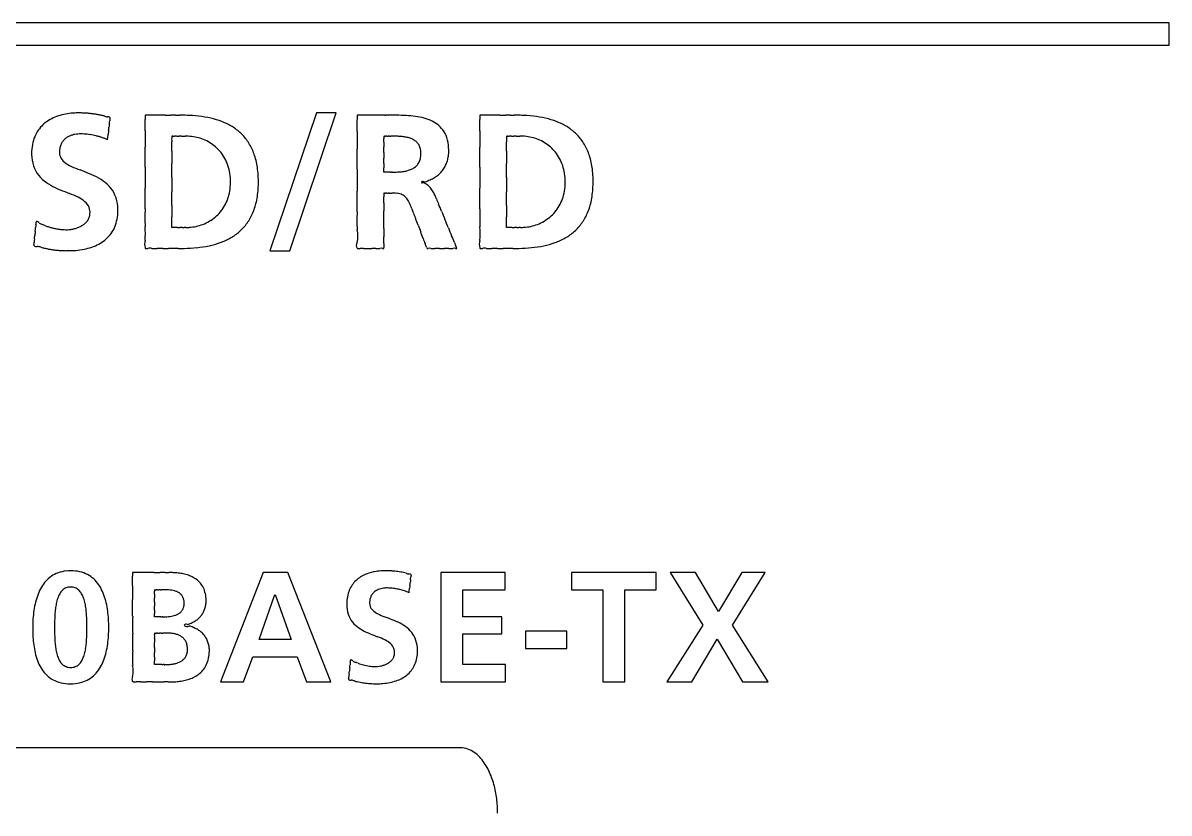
# Model space of a CAD drawing. Header units: millimetres. Extents: x -11 to 5160, y -11 to 2043.
# Drawn here: x 4491.27 to 4499.06, y 1661.94 to 1667.31 of the extents above; entities that cross this region are included whole.
import ezdxf

# ---------------------------------------------------------------- set-up
doc = ezdxf.new("R2010")
doc.units = ezdxf.units.MM

msp = doc.modelspace()

# ---------------------------------------------------------------- linework, layer by layer
at = {"color": 7, "linetype": 'Continuous'}
for p, q in [((4499.0597, 1667.307), (4483.9811, 1667.307)), ((4499.0597, 1667.1562), (4499.0597, 1667.307)), ((4483.9811, 1667.1562), (4499.0597, 1667.1562)), ((4492.1032, 1666.6797), (4492.1032, 1666.6512)), ((4492.2389, 1666.6797), (4492.1032, 1666.6797)), ((4493.267, 1666.6953), (4492.9507, 1665.7595)), ((4493.0856, 1665.7595), (4493.4018, 1666.6953)), ((4493.4018, 1666.6953), (4493.267, 1666.6953)), ((4493.5443, 1666.6797), (4493.5443, 1666.6497)), ((4493.5508, 1666.6797), (4493.5443, 1666.6797)), ((4493.7125, 1666.6797), (4493.5508, 1666.6797)), ((4494.3772, 1666.6797), (4494.3772, 1666.6512)), ((4494.5127, 1666.6797), (4494.3772, 1666.6797)), ((4491.8484, 1666.5138), (4491.8504, 1666.532)), ((4493.7257, 1666.5359), (4493.7264, 1666.5372)), ((4493.7257, 1666.2935), (4493.7257, 1666.3012)), ((4493.7676, 1666.2935), (4493.7257, 1666.2935)), ((4492.2847, 1665.9177), (4492.2847, 1665.9899)), ((4494.5586, 1665.9177), (4494.5586, 1665.9899)), ((4492.3241, 1665.9177), (4492.2847, 1665.9177)), ((4494.5979, 1665.9177), (4494.5586, 1665.9177)), ((4492.9507, 1665.7595), (4493.0856, 1665.7595)), ((4492.0189, 1663.5719), (4492.0189, 1663.5478)), ((4492.0274, 1663.5719), (4492.0189, 1663.5719)), ((4492.1226, 1663.5719), (4492.0274, 1663.5719)), ((4492.9058, 1663.5719), (4492.6165, 1662.8298)), ((4493.0738, 1663.5719), (4492.9058, 1663.5719)), ((4493.365, 1662.8298), (4493.0738, 1663.5719)), ((4494.5505, 1663.5719), (4494.1124, 1663.5719)), ((4494.1124, 1663.5719), (4494.1124, 1662.8298)), ((4494.5505, 1663.4551), (4494.5505, 1663.5719)), ((4495.5749, 1663.5719), (4495.0007, 1663.5719)), ((4495.0007, 1663.5719), (4495.0007, 1663.4551)), ((4495.5749, 1663.4551), (4495.5749, 1663.5719)), ((4495.8433, 1663.5719), (4495.671, 1663.5719)), ((4495.671, 1663.5719), (4495.8923, 1663.2158)), ((4495.9986, 1663.3072), (4495.8433, 1663.5719)), ((4496.157, 1663.5719), (4495.9986, 1663.3072)), ((4496.0931, 1663.2158), (4496.3165, 1663.5719)), ((4496.3165, 1663.5719), (4496.157, 1663.5719)), ((4492.1678, 1663.4541), (4492.1685, 1663.4551)), ((4492.8781, 1663.1169), (4492.9855, 1663.4231)), ((4492.9876, 1663.4231), (4493.095, 1663.1169)), ((4493.8965, 1663.4358), (4493.8982, 1663.4508)), ((4494.2613, 1663.272), (4494.2613, 1663.4551)), ((4494.2613, 1663.4551), (4494.5505, 1663.4551)), ((4495.0007, 1663.4551), (4495.2133, 1663.4551)), ((4495.2133, 1663.4551), (4495.2133, 1662.8298)), ((4495.3622, 1662.8298), (4495.3622, 1663.4551)), ((4495.3622, 1663.4551), (4495.5749, 1663.4551)), ((4492.1678, 1663.272), (4492.1678, 1663.2778)), ((4492.201, 1663.272), (4492.1678, 1663.272)), ((4494.5261, 1663.272), (4494.2613, 1663.272)), ((4494.5261, 1663.1552), (4494.5261, 1663.272)), ((4492.1678, 1663.1604), (4492.1687, 1663.1616)), ((4494.2613, 1662.9467), (4494.2613, 1663.1552)), ((4494.2613, 1663.1552), (4494.5261, 1663.1552)), ((4494.9681, 1663.1744), (4494.6885, 1663.1744)), ((4494.6885, 1663.1744), (4494.6885, 1663.0573)), ((4494.9681, 1663.0573), (4494.9681, 1663.1744)), ((4495.8923, 1663.2158), (4495.6486, 1662.8298)), ((4496.3366, 1662.8298), (4496.0931, 1663.2158)), ((4493.095, 1663.1169), (4492.8781, 1663.1169)), ((4495.8168, 1662.8298), (4495.9901, 1663.119)), ((4495.9901, 1663.119), (4496.1612, 1662.8298)), ((4492.7708, 1662.8298), (4492.8355, 1662.9998)), ((4492.8355, 1662.9998), (4493.1365, 1662.9998)), ((4493.1365, 1662.9998), (4493.2002, 1662.8298)), ((4494.6885, 1663.0573), (4494.9681, 1663.0573)), ((4492.1678, 1662.9467), (4492.1678, 1662.9535)), ((4492.2062, 1662.9467), (4492.1678, 1662.9467)), ((4494.5527, 1662.9467), (4494.2613, 1662.9467)), ((4494.5527, 1662.8298), (4494.5527, 1662.9467)), ((4492.1951, 1662.8298), (4492.2319, 1662.8298)), ((4492.6165, 1662.8298), (4492.7708, 1662.8298)), ((4493.2002, 1662.8298), (4493.365, 1662.8298)), ((4494.1124, 1662.8298), (4494.5527, 1662.8298)), ((4495.2133, 1662.8298), (4495.3622, 1662.8298)), ((4495.6486, 1662.8298), (4495.8168, 1662.8298)), ((4496.1612, 1662.8298), (4496.3366, 1662.8298)), ((4494.2472, 1662.3814), (4486.9089, 1662.3814))]:
    msp.add_line(p, q, dxfattribs=at)
msp.add_lwpolyline([(4494.4985, 1661.9383), (4494.4984, 1661.9506), (4494.4981, 1661.963), (4494.4976, 1661.9753), (4494.4969, 1661.9876), (4494.496, 1662), (4494.495, 1662.0123), (4494.4937, 1662.0241), (4494.4923, 1662.0364), (4494.4906, 1662.0486), (4494.4887, 1662.0608), (4494.4866, 1662.073), (4494.4843, 1662.0851), (4494.4818, 1662.0972), (4494.4791, 1662.1093), (4494.4761, 1662.1213), (4494.4729, 1662.1332), (4494.4695, 1662.1451), (4494.4658, 1662.1568), (4494.4619, 1662.1686), (4494.4577, 1662.1802), (4494.4533, 1662.1917), (4494.4486, 1662.2032), (4494.4437, 1662.2145), (4494.4384, 1662.2257), (4494.4329, 1662.2367), (4494.4271, 1662.2476), (4494.421, 1662.2583), (4494.4145, 1662.2688), (4494.4074, 1662.2796), (4494.4003, 1662.2896), (4494.3928, 1662.2994), (4494.3849, 1662.3089), (4494.3766, 1662.3181), (4494.3679, 1662.3269), (4494.3588, 1662.3352), (4494.3493, 1662.3431), (4494.3393, 1662.3504), (4494.3289, 1662.3571), (4494.3182, 1662.3631), (4494.307, 1662.3684), (4494.2955, 1662.3729), (4494.2837, 1662.3765), (4494.2717, 1662.3792), (4494.2594, 1662.3808), (4494.2472, 1662.3814)], dxfattribs=at)
for centre, radius, start, end in [((4491.6126, 1666.3733), 0.3175, 108.04923, 116.94696), ((4491.6327, 1666.3119), 0.3821, 100.4883, 108.05901), ((4491.6437, 1666.2556), 0.4395, 93.84563, 100.56343), ((4491.6508, 1666.1296), 0.5657, 89.34198, 93.71523), ((4491.6504, 1665.9067), 0.7886, 87.66926, 89.49578), ((4491.6504, 1665.8938), 0.8014, 85.9309, 87.70299), ((4491.6548, 1665.9574), 0.7377, 84.02875, 85.92767), ((4491.655, 1665.9617), 0.7334, 82.12255, 84.0077), ((4491.6741, 1666.0926), 0.6011, 79.94121, 82.21284), ((4491.5673, 1665.5317), 1.172, 78.43822, 79.58959), ((4491.7616, 1666.4548), 0.2288, 73.95829, 79.79466), ((4491.8653, 1666.7784), 0.1113, 248.71631, 260.61633), ((4491.8506, 1666.6484), 0.0206, 44.47302, 99.819), ((4491.8467, 1666.6616), 0.0187, 343.44201, 3.56818), ((4492.258, 2086.9952), 420.3155, 269.997395, 270.002605), ((4492.2939, 1562.8731), 103.8066, 89.990736, 90.009264), ((4492.3233, 1690.1081), 23.4284, 269.96901, 270.03099), ((4492.3428, 1662.504), 4.1757, 89.90714, 90.09286), ((4492.3488, 1665.4161), 1.2636, 87.51757, 89.96568), ((4492.3647, 1665.7843), 0.8951, 82.04308, 87.5158), ((4492.3945, 1665.9917), 0.6855, 75.24818, 82.10943), ((4493.722, 1500.3577), 166.322, 89.996752, 90.003248), ((4493.7356, 1692.4821), 25.8024, 269.9907, 270.0093), ((4493.7596, 1656.8595), 9.8202, 89.79575, 90.11568), ((4493.7897, 1664.84), 1.8397, 87.81237, 89.84784), ((4493.8259, 1665.7718), 0.9072, 83.78813, 87.85001), ((4493.8669, 1666.1419), 0.5348, 77.25691, 83.86535), ((4493.9117, 1666.3373), 0.3343, 67.38599, 77.35847), ((4494.5318, 2086.9034), 420.2237, 269.997396, 270.002604), ((4494.5677, 1562.8957), 103.784, 89.99074, 90.00926), ((4494.5971, 1690.103), 23.4233, 269.96903, 270.03097), ((4494.6165, 1662.5049), 4.1748, 89.90719, 90.09281), ((4494.6225, 1665.416), 1.2637, 87.51765, 89.96565), ((4494.6385, 1665.7839), 0.8954, 82.04442, 87.51582), ((4494.6682, 1665.9913), 0.6859, 75.25203, 82.11075), ((4491.566, 1666.4477), 0.2292, 139.1142, 151.48543), ((4491.5716, 1666.4421), 0.2372, 127.33863, 138.98806), ((4491.5902, 1666.4173), 0.2682, 116.94867, 127.28197), ((4483.2934, 1667.5612), 8.6185, 353.42383, 353.58636), ((4494.075, 1666.3579), 2.23, 173.20353, 173.80666), ((4491.3218, 1666.6933), 0.5435, 352.44231, 354.56788), ((4491.9818, 1666.6356), 0.119, 170.00868, 177.00151), ((2913.7101, 1666.6127), 1578.3932, 359.998604, 0.001396), ((4492.4373, 1666.1535), 0.5182, 66.57417, 75.26888), ((4492.4806, 1666.2535), 0.4092, 55.92633, 66.56614), ((4492.5127, 1666.3019), 0.3511, 43.55819, 55.83223), ((3806.5146, 1666.6093), 687.0296, 359.996637, 0.003363), ((4493.9535, 1666.4373), 0.2259, 53.43165, 67.42197), ((4493.9783, 1666.4723), 0.1831, 36.03075, 53.1344), ((4493.9684, 1666.4674), 0.1939, 18.05971, 35.49296), ((2914.8926, 1666.6127), 1579.4846, 359.998605, 0.001395), ((4494.711, 1666.1531), 0.5186, 66.58172, 75.27277), ((4494.7543, 1666.2533), 0.4094, 55.93804, 66.57385), ((4494.7864, 1666.3018), 0.3513, 43.57284, 55.8442), ((4491.6395, 1666.4245), 0.3066, 164.12141, 175.01539), ((4491.5806, 1666.4403), 0.2456, 151.59898, 163.90272), ((4491.627, 1666.4407), 0.1032, 139.13447, 152.07917), ((4491.6302, 1666.4377), 0.1077, 127.09837, 139.01425), ((4491.639, 1666.4258), 0.1225, 116.69863, 127.03754), ((4491.6495, 1666.405), 0.1457, 108.02895, 116.7113), ((4491.6585, 1666.3774), 0.1747, 100.83214, 108.04346), ((4491.6624, 1666.3592), 0.1933, 94.53566, 100.93969), ((4491.6658, 1666.3044), 0.2482, 89.49966, 94.31158), ((4491.6655, 1666.155), 0.3977, 86.65947, 89.64875), ((4491.6628, 1666.0969), 0.4558, 84.13988, 86.74878), ((4491.663, 1666.1002), 0.4525, 81.48956, 84.11693), ((4491.6611, 1666.0873), 0.4656, 78.94511, 81.49684), ((4491.6599, 1666.0813), 0.4717, 76.42984, 78.94436), ((4491.6587, 1666.0763), 0.4769, 73.95007, 76.4314), ((4491.658, 1666.0739), 0.4793, 71.49041, 73.95074), ((4491.6584, 1666.075), 0.4782, 69.03729, 71.49261), ((4491.6587, 1666.0757), 0.4774, 66.58885, 69.03468), ((4379.445, 1679.3386), 113.1326, 353.500186, 353.510003), ((4523.4989, 1662.9601), 31.8494, 173.48433, 173.52586), ((4949.1313, 1666.5182), 457.0281, 179.992968, 180.007032), ((4492.4111, 1666.517), 0.1275, 172.37076, 187.62924), ((4492.2912, 1666.5334), 0.00649, 144.57226, 175.63452), ((4492.2892, 1666.5294), 0.0085, 67.1117, 112.8883), ((4492.2981, 1666.5802), 0.0433, 262.61597, 277.38403), ((4492.3107, 1666.3502), 0.1872, 87.82516, 92.17484), ((4492.3258, 1667.2861), 0.749, 269.39517, 270.60483), ((4492.3416, 1663.6527), 2.8845, 89.8415, 90.1585), ((4492.3569, 1679.4383), 12.9011, 269.96748, 270.03252), ((4492.3702, 1685.6915), 19.1543, 269.98225, 270.01775), ((4492.3799, 1663.931), 2.6061, 89.91611, 90.08389), ((4492.3838, 1666.0922), 0.445, 88.49777, 90.01033), ((4492.3866, 1666.2379), 0.2992, 79.06248, 88.29302), ((4492.3859, 1666.232), 0.3052, 70.12775, 79.14544), ((4492.3885, 1666.2394), 0.2974, 60.85195, 70.1104), ((4492.5178, 1666.3084), 0.3429, 30.4238, 43.3767), ((4692.0665, 1666.5105), 198.5223, 179.983099, 180.016901), ((4493.7529, 1666.5292), 0.028, 166.24463, 193.75537), ((4493.5711, 1666.5101), 0.1552, 355.39023, 4.60977), ((4493.7284, 1666.5327), 0.00485, 66.34245, 113.65755), ((4493.7336, 1666.5615), 0.0246, 262.33006, 277.66994), ((4493.7411, 1666.4312), 0.1061, 87.73959, 92.26041), ((4493.7499, 1666.9613), 0.4241, 269.37085, 270.62915), ((4493.7593, 1664.9219), 1.6153, 89.83328, 90.16672), ((4493.7683, 1672.5626), 6.0254, 269.95899, 270.04101), ((4493.7761, 1635.0297), 31.5075, 89.99364, 90.00636), ((4493.7818, 1651.7168), 14.8204, 89.99131, 90.00869), ((4493.7843, 1664.7976), 1.7395, 89.77647, 90.00787), ((4493.7891, 1665.7521), 0.785, 87.71771, 89.85096), ((4493.8017, 1666.0619), 0.475, 84.2509, 87.75324), ((4493.8187, 1666.2282), 0.3078, 79.04689, 84.29594), ((4493.8384, 1666.3289), 0.2052, 71.60098, 79.11556), ((4493.8591, 1666.3905), 0.1403, 61.25617, 71.66723), ((4493.8768, 1666.4229), 0.1033, 47.65959, 61.23213), ((4493.8891, 1666.4434), 0.2768, 3.28691, 17.69105), ((4951.7212, 1666.5182), 457.3441, 179.992973, 180.007027), ((4494.6854, 1666.517), 0.1279, 172.39546, 187.60454), ((4494.5651, 1666.5334), 0.00649, 144.58877, 175.67999), ((4494.5631, 1666.5294), 0.00848, 67.11899, 112.88101), ((4494.572, 1666.5801), 0.0433, 262.61846, 277.38154), ((4494.5846, 1666.3504), 0.1869, 87.82589, 92.17411), ((4494.5996, 1667.2851), 0.748, 269.39537, 270.60463), ((4494.6155, 1663.6566), 2.8806, 89.84156, 90.15844), ((4494.6307, 1679.4226), 12.8854, 269.9675, 270.0325), ((4494.644, 1685.6494), 19.1122, 269.98224, 270.01776), ((4494.6537, 1663.9361), 2.6011, 89.91609, 90.08391), ((4494.6576, 1666.0923), 0.4449, 88.49757, 90.01012), ((4494.6603, 1666.2378), 0.2994, 79.06483, 88.29261), ((4494.6596, 1666.2317), 0.3055, 70.13542, 79.14793), ((4494.6622, 1666.2391), 0.2977, 60.86608, 70.11828), ((4494.7917, 1666.3083), 0.343, 30.43828, 43.39151), ((4491.641, 1666.4203), 0.3085, 174.26098, 188.74117), ((4491.6173, 1666.4294), 0.0956, 175.19529, 200.42868), ((4491.6569, 1666.4304), 0.135, 164.88777, 177.00556), ((4491.6373, 1666.4358), 0.1146, 152.3041, 164.94064), ((4363.0676, 1666.3949), 129.0357, 359.970163, 0.029837), ((4495.4445, 1666.3947), 3.16, 179.23864, 180.76136), ((4491.572, 1666.4684), 0.7134, 357.45351, 2.54649), ((4492.3917, 1666.2451), 0.2909, 51.33617, 60.8526), ((4492.3949, 1666.2493), 0.2855, 41.49744, 51.3202), ((4492.3948, 1666.2493), 0.2856, 31.40953, 41.47), ((4492.4786, 1666.2866), 0.3878, 17.86519, 30.25439), ((4437.6651, 1666.3822), 55.8792, 359.92852, 0.07148), ((4494.4121, 1666.4811), 0.6865, 178.62111, 181.37889), ((4490.9464, 1666.4458), 2.7794, 359.61225, 0.38775), ((4504.3901, 1666.4076), 10.6644, 179.89611, 180.10389), ((4493.8859, 1666.4336), 0.0893, 31.64703, 47.39322), ((4493.8797, 1666.4304), 0.0963, 15.52244, 31.27239), ((4493.8446, 1666.4214), 0.1325, 1.99551, 15.23415), ((4493.8225, 1666.4185), 0.1547, 350.32259, 2.77333), ((4493.8838, 1666.4377), 0.2825, 354.58411, 4.38557), ((4365.2523, 1666.3949), 129.1249, 359.970183, 0.029817), ((4497.7287, 1666.3947), 3.1703, 179.24112, 180.75888), ((4493.8436, 1666.4684), 0.7158, 357.4618, 2.5382), ((4494.6654, 1666.2448), 0.2912, 51.35617, 60.86694), ((4494.6687, 1666.2491), 0.2857, 41.52113, 51.34039), ((4494.6686, 1666.2492), 0.2857, 31.43343, 41.49382), ((4494.7526, 1666.2866), 0.3877, 17.87591, 30.26875), ((4491.5599, 1666.4076), 0.2264, 188.68388, 208.56531), ((4491.6144, 1666.4353), 0.0951, 204.38466, 232.39057), ((4491.6903, 1666.5312), 0.2173, 231.9609, 246.31316), ((4479.4902, 1666.3049), 12.7946, 359.78591, 0.21409), ((4492.3866, 1666.2446), 0.295, 21.24483, 31.36836), ((4492.3662, 1666.2369), 0.3169, 11.24411, 21.20676), ((4492.3674, 1666.2518), 0.5043, 7.0165, 17.75871), ((4454.4895, 1666.3702), 39.2363, 359.97356, 0.02644), ((4632.6957, 1666.337), 138.97, 179.99377, 180.00623), ((4493.8786, 1666.4044), 0.0966, 320.31952, 335.80863), ((4493.8605, 1666.4117), 0.1161, 336.16092, 350.4795), ((4493.9616, 1666.4284), 0.2038, 327.40325, 336.48998), ((4493.9559, 1666.4308), 0.21, 336.52418, 345.46067), ((4493.9461, 1666.4333), 0.2201, 345.45771, 354.18052), ((4481.7223, 1666.3049), 12.8364, 359.78661, 0.21339), ((4494.6606, 1666.2445), 0.295, 21.26479, 31.39225), ((4494.6403, 1666.2369), 0.3167, 11.2564, 21.22658), ((4494.6415, 1666.2518), 0.5041, 7.02136, 17.76914), ((4491.5516, 1666.4073), 0.219, 209.53361, 228.00731), ((4491.9806, 1667.1603), 0.9102, 245.48409, 249.46851), ((4490.8502, 1664.1531), 2.3025, 67.65595, 69.37081), ((4491.5084, 1665.754), 0.5715, 60.57802, 67.67048), ((4527.1749, 1666.2559), 35.0718, 179.88275, 180.11725), ((4492.3238, 1666.2289), 0.36, 1.75046, 11.179), ((4492.1908, 1666.2287), 0.6824, 357.99774, 7.12896), ((4508.6613, 1666.2387), 15.1172, 179.72029, 180.27971), ((4013.7788, 1666.3115), 479.9469, 359.998763, 0.001237), ((4493.7716, 1737.9354), 71.642, 269.996771, 270.003229), ((4493.7787, 1650.1244), 16.1691, 89.9892, 90.0108), ((4493.7834, 1669.1753), 2.8819, 269.96763, 270.03237), ((4493.7851, 1667.1311), 0.8376, 269.99135, 271.19216), ((4493.7919, 1666.8229), 0.5293, 271.15014, 274.28841), ((4493.8048, 1666.6549), 0.3609, 274.24336, 278.80096), ((4493.8222, 1666.5437), 0.2483, 278.75049, 285.17763), ((4493.8421, 1666.4713), 0.1732, 285.11458, 293.93932), ((4493.8615, 1666.4276), 0.1254, 293.91043, 305.59685), ((4493.8757, 1666.4075), 0.1008, 305.71609, 320.01686), ((4493.9839, 1666.3982), 0.166, 298.34747, 309.82611), ((4493.9556, 1666.4366), 0.2137, 309.04955, 317.76934), ((4493.9682, 1666.424), 0.1959, 318.01374, 327.44367), ((4529.4731, 1666.2559), 35.096, 179.88283, 180.11717), ((4494.5981, 1666.2289), 0.3597, 1.75268, 11.19104), ((4494.4651, 1666.2287), 0.682, 357.99644, 7.13371), ((4491.6127, 1666.4772), 0.3118, 228.2639, 241.10122), ((4491.7563, 1666.7346), 0.6065, 240.97252, 247.64118), ((4491.6377, 1665.982), 0.3094, 47.66724, 60.69206), ((4491.6951, 1666.0465), 0.2231, 29.04479, 47.40128), ((4541.3779, 1666.2079), 49.0932, 179.94264, 180.05736), ((4492.3106, 1666.2271), 0.3732, 352.59325, 1.96317), ((4492.2536, 1666.2209), 0.6194, 348.98756, 358.51687), ((4493.9902, 1666.2155), 0.014, 61.26527, 138.17118), ((4493.9833, 1666.2257), 0.00491, 224.16177, 301.60365), ((4493.988, 1666.1997), 0.0219, 54.53994, 95.57938), ((4493.9992, 1666.2853), 0.0576, 267.69648, 304.15764), ((4493.8062, 1665.8043), 0.4567, 62.91241, 64.79635), ((4493.9761, 1666.1457), 0.0755, 48.30256, 59.75468), ((4493.9403, 1666.1024), 0.1316, 42.53131, 49.19571), ((4493.3374, 1667.775), 1.6868, 294.29821, 295.46561), ((4493.9281, 1666.0919), 0.1478, 36.27415, 42.30789), ((4543.8122, 1666.2079), 49.2536, 179.94282, 180.05718), ((4494.585, 1666.2271), 0.3728, 352.58499, 1.96528), ((4494.5278, 1666.2209), 0.619, 348.9805, 358.51571), ((4492.8858, 1669.4786), 3.574, 247.62878, 248.73558), ((4491.3193, 1665.4491), 0.7493, 63.97392, 68.85069), ((4491.5599, 1665.9351), 0.2071, 49.38991, 64.79144), ((4491.6839, 1666.0446), 0.2338, 8.56287, 28.1135), ((4482.9631, 1666.1144), 9.1404, 359.5624, 0.4376), ((4311.6612, 1666.1128), 180.6235, 359.985403, 0.014597), ((4492.3806, 1666.213), 0.3017, 332.6924, 342.79223), ((4492.3514, 1666.2217), 0.3322, 342.84916, 352.61306), ((4489.6349, 1666.0941), 3.91, 358.9624, 1.0376), ((4494.488, 1666.1367), 0.7623, 179.13888, 180.86112), ((4493.73, 1666.1487), 0.00432, 149.06766, 187.27066), ((4489.5404, 1666.1047), 4.1854, 359.71777, 0.28223), ((4493.7282, 1666.146), 0.00531, 69.06206, 110.93794), ((4493.7334, 1666.1786), 0.0278, 263.22718, 276.77282), ((4493.7409, 1666.0302), 0.1208, 88.0029, 91.9971), ((4493.7498, 1666.6344), 0.4835, 269.44519, 270.55481), ((4493.7592, 1664.2928), 1.8582, 89.8551, 90.1449), ((4493.7681, 1674.3858), 8.2348, 269.97035, 270.02965), ((4493.7757, 1678.6899), 12.539, 269.98461, 270.01539), ((4493.7811, 1664.539), 1.6119, 89.92816, 90.07184), ((4493.7831, 1665.7771), 0.3738, 88.44169, 89.99339), ((4493.7879, 1665.9381), 0.2128, 82.62174, 88.54017), ((4493.7976, 1666.0116), 0.1387, 74.81869, 82.70214), ((4493.8082, 1666.0509), 0.0979, 64.8248, 74.76977), ((4493.8147, 1666.0654), 0.0821, 53.58226, 64.6557), ((4493.8129, 1666.0635), 0.0846, 42.69235, 53.35597), ((4493.7963, 1666.0485), 0.107, 33.6823, 42.56794), ((4493.8878, 1666.062), 0.198, 31.82046, 36.36461), ((4493.8442, 1666.0349), 0.2493, 28.23571, 31.82989), ((4493.7689, 1665.9945), 0.3347, 25.60988, 28.22988), ((4493.7823, 1666), 0.3203, 23.60621, 25.76607), ((4493.4892, 1665.8775), 0.6379, 21.51033, 23.1418), ((4485.2306, 1666.1144), 9.1468, 359.5627, 0.4373), ((4313.3452, 1666.1128), 181.2134, 359.98545, 0.01455), ((4494.6546, 1666.213), 0.3016, 332.66964, 342.77495), ((4494.6255, 1666.2217), 0.3319, 342.83208, 352.60459), ((4491.6252, 1666.0121), 0.1061, 22.5323, 49.12503), ((4491.6337, 1666.0192), 0.0956, 354.49152, 20.52234), ((4491.61, 1666.0326), 0.3087, 354.25859, 8.73647), ((4494.3602, 1665.9832), 2.2578, 178.44383, 181.55617), ((5132.0303, 1666.0283), 639.7456, 179.99656, 180.00344), ((4492.3929, 1666.2068), 0.2879, 322.53925, 332.65302), ((4492.4244, 1666.1882), 0.4455, 337.36974, 348.91309), ((4513.0985, 1666.0572), 19.3727, 179.92063, 180.07937), ((4493.752, 1666.0191), 0.1602, 27.16278, 33.66683), ((4493.6621, 1665.9724), 0.2615, 22.79702, 27.25481), ((4493.3653, 1665.8481), 0.5833, 20.99758, 22.76146), ((4489.3195, 1664.2797), 4.9224, 20.99902, 21.16641), ((4524.3373, 1677.7559), 32.599, 201.05615, 201.10929), ((4497.6695, 1667.5637), 3.8697, 202.04338, 202.60876), ((4479.8046, 1660.1785), 15.4616, 22.22931, 22.42283), ((4496.6357, 1665.9832), 2.2594, 178.44491, 181.55509), ((5136.3937, 1666.0283), 641.8351, 179.996571, 180.003429), ((4494.6668, 1666.207), 0.288, 322.51492, 332.63019), ((4494.6985, 1666.1883), 0.4453, 337.35739, 348.90579), ((4491.3842, 1665.953), 0.0211, 166.7326, 181.52047), ((4491.3646, 1665.9341), 0.0238, 33.58526, 92.12473), ((4491.6251, 1666.0249), 0.1064, 313.4245, 325.91394), ((4491.6355, 1666.0176), 0.0937, 326.02901, 340.29658), ((4491.6326, 1666.0181), 0.0966, 340.62996, 355.21342), ((4491.6257, 1666.0276), 0.2926, 343.66985, 354.90951), ((4492.3897, 1666.2132), 0.2947, 293.55014, 302.90419), ((4492.3932, 1666.2077), 0.2883, 302.90904, 312.54984), ((4492.3957, 1666.2049), 0.2845, 312.57041, 322.50527), ((4492.5006, 1666.1572), 0.3632, 324.51107, 337.25776), ((4494.4948, 1665.9625), 0.9525, 176.34418, 183.65582), ((4106.0592, 1666.0003), 387.6665, 359.995549, 0.004451), ((4467.3962, 1665.9397), 26.3295, 359.93373, 0.06627), ((4998.4015, 1860.4794), 540.6587, 201.080527, 201.084908), ((4464.0724, 1654.4364), 32.0203, 21.04002, 21.12541), ((4515.7617, 1674.8839), 23.3864, 202.25223, 202.39991), ((4485.8519, 1662.5347), 8.9726, 22.127, 22.52513), ((4494.6634, 1666.2135), 0.295, 293.53972, 302.88755), ((4494.6669, 1666.208), 0.2885, 302.8922, 312.52802), ((4494.6694, 1666.2051), 0.2847, 312.54842, 322.48101), ((4494.7745, 1666.1573), 0.3632, 324.49608, 337.24516), ((4496.8695, 1665.3112), 5.5431, 173.98831, 174.26476), ((4488.5282, 1666.1954), 2.8449, 353.87224, 354.38083), ((4492.0922, 1665.8522), 0.7355, 173.30064, 174.95242), ((4491.2063, 1665.9613), 0.1571, 351.4633, 356.78977), ((4491.4245, 1666.007), 0.0719, 236.13962, 254.84537), ((4491.1317, 1665.2205), 0.7676, 67.3451, 69.09448), ((4491.5429, 1666.2292), 0.3217, 248.9665, 253.14619), ((4491.5993, 1666.4012), 0.5027, 252.68388, 255.35781), ((4491.5746, 1666.3106), 0.4088, 255.48835, 258.77344), ((4491.5733, 1666.3025), 0.4006, 258.7289, 262.07605), ((4491.571, 1666.2873), 0.3853, 262.11158, 265.58675), ((4491.5677, 1666.2377), 0.3356, 265.4878, 269.47435), ((4491.5671, 1666.1469), 0.2448, 269.41356, 274.82423), ((4491.5682, 1666.1245), 0.2223, 275.04508, 281.2552), ((4491.5683, 1666.1261), 0.2239, 281.13267, 287.43993), ((4491.5768, 1666.0996), 0.1961, 287.40859, 294.61292), ((4491.5908, 1666.0695), 0.1629, 294.55511, 303.08611), ((4491.6084, 1666.0426), 0.1307, 303.0453, 313.41617), ((4491.6913, 1666.0071), 0.2237, 317.87573, 330.60047), ((4491.6804, 1666.0126), 0.2359, 330.73663, 343.44084), ((4491.5948, 1665.8756), 0.5105, 354.79826, 5.20174), ((4492.3321, 2034.4357), 368.518, 269.998753, 270.001247), ((4492.3479, 1569.8754), 96.0423, 89.995344, 90.004656), ((4492.3626, 1689.6376), 23.7199, 269.98344, 270.01656), ((4492.3746, 1660.5643), 5.3534, 89.94462, 90.05538), ((4492.3825, 1666.8719), 0.9542, 269.83404, 270.16596), ((4492.3845, 1666.2518), 0.3341, 270.13063, 275.19272), ((4492.3867, 1666.2189), 0.3011, 275.34857, 284.50463), ((4492.3866, 1666.2205), 0.3027, 284.4492, 293.53747), ((4492.5021, 1666.1665), 0.3683, 299.63452, 311.33439), ((4492.5201, 1666.1447), 0.3401, 311.48538, 324.31666), ((4493.3401, 1665.8582), 0.2088, 347.94854, 12.05146), ((4499.8345, 1665.8814), 6.1088, 179.73876, 180.26124), ((4501.5627, 1668.8377), 8.1409, 200.90901, 201.25642), ((4492.0496, 1665.119), 2.0733, 20.44347, 21.72197), ((4496.3615, 1666.7854), 2.3642, 201.61797, 203.03417), ((4493.8684, 1665.8756), 0.5109, 354.80185, 5.19815), ((4494.6059, 2034.2906), 368.3729, 269.998754, 270.001246), ((4494.6217, 1569.9132), 96.0045, 89.99535, 90.00465), ((4494.6363, 1689.6282), 23.7105, 269.98346, 270.01654), ((4494.6484, 1660.5664), 5.3513, 89.94469, 90.05531), ((4494.6563, 1666.8715), 0.9538, 269.83426, 270.16574), ((4494.6583, 1666.2519), 0.3341, 270.13067, 275.19248), ((4494.6604, 1666.2191), 0.3013, 275.34828, 284.50033), ((4494.6603, 1666.2208), 0.303, 284.44478, 293.52727), ((4494.7759, 1666.1668), 0.3686, 299.62421, 311.32064), ((4494.7939, 1666.1449), 0.3402, 311.47138, 324.30166), ((4491.3692, 1665.7961), 0.0223, 164.92714, 183.32593), ((4491.2071, 1665.8243), 0.1424, 350.92978, 357.32328), ((4491.9947, 1665.7623), 0.6478, 173.15114, 175.10193), ((4488.8479, 1666.1101), 2.5182, 353.83439, 354.41868), ((4491.6571, 1666.0507), 0.2792, 295.51727, 305.84089), ((4491.681, 1666.0172), 0.238, 305.8962, 317.73746), ((4492.1924, 1665.8046), 0.0925, 164.49547, 195.50453), ((4492.4197, 1666.3575), 0.577, 281.78635, 289.72728), ((4492.4638, 1666.2348), 0.4466, 289.71398, 299.57812), ((4493.5717, 1665.7952), 0.0336, 144.74641, 215.25359), ((4494.0061, 1665.7951), 0.2807, 177.17565, 182.82435), ((4492.305, 1665.8312), 1.4209, 359.10027, 0.89973), ((4494.4613, 1666.0034), 0.4956, 198.86075, 203.30468), ((4493.9145, 1665.7581), 0.104, 13.93835, 28.22708), ((4493.6719, 1665.623), 0.5661, 19.8688, 24.78334), ((4494.3185, 1665.8446), 0.1179, 194.36416, 210.28798), ((4494.4663, 1665.8046), 0.0925, 164.50607, 195.49393), ((4494.6934, 1666.3579), 0.5774, 281.78366, 289.72132), ((4494.7375, 1666.2351), 0.4469, 289.70792, 299.56804), ((4491.3641, 1665.8134), 0.0254, 227.36681, 283.97993), ((4491.3582, 1665.685), 0.1045, 68.87592, 83.40535), ((4491.4767, 1666.0716), 0.3002, 254.38925, 259.06853), ((4492.0046, 1668.4503), 2.7366, 257.66019, 258.14894), ((4491.5601, 1666.3511), 0.591, 258.52815, 260.75296), ((4491.5628, 1666.3636), 0.6037, 260.68626, 262.90081), ((4491.5609, 1666.3522), 0.5921, 262.95121, 265.32391), ((4491.5689, 1666.4534), 0.6936, 265.34165, 267.53193), ((4491.5758, 1666.6081), 0.8486, 267.52286, 269.50274), ((4491.5769, 1666.4669), 0.7073, 269.30837, 273.3552), ((4491.5866, 1666.2879), 0.5281, 273.44503, 279.66178), ((4491.6029, 1666.1953), 0.4341, 279.59554, 286.83486), ((4491.6288, 1666.1098), 0.3447, 286.81701, 295.52122), ((4492.1161, 1665.7844), 0.0136, 199.43251, 223.07603), ((4492.1142, 1665.7937), 0.0203, 246.52033, 293.47967), ((4492.136, 1665.6732), 0.1028, 82.37708, 97.62292), ((4492.167, 1666.2184), 0.4436, 267.75313, 272.24687), ((4492.2037, 1664.0011), 1.7742, 89.37476, 90.62524), ((4492.2426, 1672.5556), 6.7805, 269.83489, 270.16511), ((4492.2801, 1639.1008), 26.6743, 89.96149, 90.03851), ((4492.3126, 1087.3127), 578.4624, 89.998561, 90.001439), ((4492.3364, 1681.9056), 16.1305, 269.96681, 270.03319), ((4492.3467, 1667.63), 1.8549, 269.97249, 270.67477), ((4492.3568, 1666.7702), 0.995, 270.67377, 275.66651), ((4492.3801, 1666.5457), 0.7694, 275.5919, 281.81), ((4493.5501, 1665.7966), 0.0216, 254.258, 266.0411), ((4493.556, 1665.8939), 0.119, 266.43358, 273.56642), ((4493.5747, 1665.1928), 0.5824, 88.89046, 91.10954), ((4493.5997, 1668.5912), 2.8162, 269.72057, 270.27943), ((4493.6282, 1675.534), 9.7589, 269.91327, 270.08672), ((4493.6574, 1664.4717), 1.3035, 89.36749, 90.63251), ((4493.6844, 1666.0853), 0.3105, 267.67634, 272.32366), ((4493.7063, 1665.7065), 0.0693, 82.23241, 97.76759), ((4493.7204, 1665.7861), 0.0119, 246.70059, 293.29941), ((4493.7156, 1665.7792), 0.0104, 337.15126, 11.63299), ((4494.0282, 1665.7835), 0.0127, 181.51873, 221.17452), ((4494.0224, 1665.7876), 0.013, 252.81417, 287.18583), ((4494.0357, 1665.6872), 0.0884, 83.90517, 96.09483), ((4494.0584, 1666.1827), 0.4078, 268.12535, 271.87465), ((4494.0874, 1664.1809), 1.5943, 89.43528, 90.56472), ((4494.1197, 1669.2767), 3.5016, 269.72993, 270.27007), ((4494.1519, 1663.9838), 1.7913, 89.49739, 90.50261), ((4494.1809, 1666.2404), 0.4655, 268.35779, 271.64221), ((4494.2037, 1665.6749), 0.1007, 84.64943, 95.35057), ((4494.2169, 1665.789), 0.0144, 254.52722, 285.47278), ((4494.207, 1665.7754), 0.0138, 358.90383, 45.33268), ((4494.39, 1665.7844), 0.0136, 199.41107, 223.0624), ((4494.3881, 1665.7937), 0.0203, 246.51868, 293.48132), ((4494.4098, 1665.6733), 0.1027, 82.37661, 97.62339), ((4494.4409, 1666.2181), 0.4433, 267.75299, 272.24701), ((4494.4776, 1664.0024), 1.7728, 89.37472, 90.62528), ((4494.5165, 1672.5505), 6.7754, 269.83488, 270.16512), ((4494.5539, 1639.1201), 26.655, 89.96149, 90.03851), ((4494.5863, 1089.2441), 576.531, 89.998557, 90.001443), ((4494.6102, 1681.8878), 16.1127, 269.9668, 270.0332), ((4494.6204, 1667.6298), 1.8547, 269.97255, 270.6748), ((4494.6306, 1666.7704), 0.9952, 270.67391, 275.66583), ((4494.6538, 1666.5461), 0.7697, 275.59125, 281.80732), ((4491.589, 1663.3711), 0.2144, 124.78683, 138.16928), ((4491.5822, 1663.3796), 0.2034, 110.11581, 124.58189), ((4491.5914, 1663.3506), 0.2339, 96.1433, 109.80157), ((4491.5976, 1663.3032), 0.2816, 83.44234, 96.36298), ((4491.6038, 1663.3391), 0.2453, 70.11637, 83.91402), ((4491.6162, 1663.3771), 0.2053, 54.85404, 69.76737), ((4491.6114, 1663.3719), 0.2124, 40.75142, 54.61343), ((3872.9322, 1663.5153), 619.0867, 359.996995, 0.003005), ((4492.1435, 812.2906), 851.2814, 89.99859, 90.00141), ((4492.1847, 1884.43), 220.8581, 269.994757, 270.005243), ((4492.2224, 1609.4745), 54.0974, 89.98146, 90.01854), ((4492.2527, 1675.5525), 11.9806, 269.93864, 270.06136), ((4492.2717, 1661.5926), 1.9794, 89.82082, 90.17918), ((4492.2767, 1663.0174), 0.5546, 87.32363, 89.87141), ((4492.283, 1663.1679), 0.404, 82.37393, 87.21894), ((4492.2918, 1663.2295), 0.3417, 76.51836, 82.46157), ((4492.3091, 1663.3011), 0.268, 68.8894, 76.5521), ((4492.3301, 1663.355), 0.2102, 59.17915, 68.92907), ((4493.6847, 1663.3566), 0.2202, 116.94838, 127.27573), ((4493.703, 1663.3205), 0.2606, 108.05325, 116.9469), ((4493.7194, 1663.2702), 0.3135, 100.49411, 108.06291), ((4493.7284, 1663.2244), 0.3602, 93.84834, 100.57), ((4493.7343, 1663.1205), 0.4643, 89.34427, 93.71489), ((4493.7339, 1662.935), 0.6497, 87.6785, 89.50017), ((4493.734, 1662.926), 0.6588, 85.94177, 87.71279), ((4493.7378, 1662.9804), 0.6042, 84.03432, 85.93844), ((4493.7382, 1662.9861), 0.5985, 82.11676, 84.01341), ((4493.7539, 1663.0938), 0.4897, 79.91799, 82.20684), ((4493.6694, 1662.6515), 0.94, 78.38906, 79.56714), ((4493.8253, 1663.3883), 0.1869, 73.8822, 79.74318), ((4493.9106, 1663.6533), 0.0917, 248.64676, 260.48865), ((4493.8982, 1663.5462), 0.0169, 44.34967, 99.67015), ((4494.0059, 1663.5358), 0.0976, 170.0419, 177.02906), ((4493.895, 1663.557), 0.0153, 343.48087, 3.59008), ((4491.6876, 1663.3036), 0.3343, 149.57993, 158.67504), ((4491.6216, 1663.3424), 0.2578, 138.26138, 149.59429), ((4491.5955, 1663.3956), 0.0785, 100.90567, 122.60572), ((4491.5971, 1663.3884), 0.0858, 78.98288, 101.01712), ((4491.5985, 1663.393), 0.0811, 57.95859, 79.33326), ((4491.5788, 1663.3444), 0.255, 28.99459, 40.63895), ((4491.5095, 1663.3059), 0.3343, 19.84235, 29.00939), ((4671.0556, 1663.4356), 179.0367, 179.984883, 180.015117), ((4492.3504, 1663.3892), 0.1704, 47.12638, 59.15937), ((4492.3621, 1663.4024), 0.1527, 33.19133, 46.97696), ((4492.357, 1663.3998), 0.1584, 18.67879, 32.97069), ((4493.6766, 1663.3755), 0.2014, 151.58442, 163.89077), ((4493.6647, 1663.3816), 0.1881, 139.10183, 151.47088), ((4493.6694, 1663.3769), 0.1947, 127.33205, 138.97605), ((4493.7438, 1663.3095), 0.1581, 94.54557, 100.96244), ((4493.7465, 1663.2643), 0.2034, 89.50201, 94.31685), ((4493.7463, 1663.1396), 0.3281, 86.67559, 89.65416), ((4493.7442, 1663.0919), 0.3759, 84.16663, 86.76612), ((4493.7444, 1663.0957), 0.3721, 81.51913, 84.14324), ((4401.6537, 1673.9108), 92.8356, 353.530574, 353.540383), ((4519.8701, 1660.5334), 26.1353, 173.51473, 173.55623), ((4486.8759, 1664.2916), 7.0723, 353.45428, 353.61668), ((4495.7237, 1663.3088), 1.83, 173.23415, 173.8368), ((4493.4643, 1663.5828), 0.446, 352.47355, 354.5974), ((4491.7878, 1663.2641), 0.442, 158.63095, 165.81662), ((4491.72, 1663.3243), 0.223, 156.26263, 165.23734), ((4491.6392, 1663.3604), 0.1346, 142.8956, 156.47244), ((4491.6017, 1663.3889), 0.0874, 123.6265, 142.95303), ((4491.5931, 1663.3874), 0.0886, 37.65957, 56.93338), ((4491.5573, 1663.3597), 0.134, 23.97678, 37.68462), ((4491.479, 1663.324), 0.22, 15.06014, 24.17746), ((4491.4016, 1663.2666), 0.4491, 12.83696, 19.89342), ((4441.5627, 1663.332), 50.4562, 359.93598, 0.06402), ((4492.1836, 1663.4491), 0.0166, 162.4102, 197.5898), ((4492.5698, 1663.413), 0.4021, 178.23216, 181.76784), ((4492.0773, 1663.4347), 0.091, 354.09152, 5.90848), ((4490.5399, 1663.3864), 1.6279, 359.50287, 0.49713), ((4492.1704, 1663.4506), 0.00481, 66.98929, 113.01071), ((4492.1754, 1663.4792), 0.0243, 262.51808, 277.48192), ((4492.1826, 1663.3502), 0.1049, 87.79426, 92.20574), ((4492.1912, 1663.8745), 0.4195, 269.38604, 270.61396), ((4492.2002, 1661.8578), 1.5973, 89.83727, 90.16273), ((4492.2089, 1669.3967), 5.9416, 269.95986, 270.04014), ((4492.2164, 1634.2327), 29.2224, 89.99339, 90.00661), ((4492.222, 1646.1355), 17.3196, 89.99282, 90.00718), ((4492.2245, 1662.0188), 1.4362, 89.79226, 90.01292), ((4492.2284, 1662.8668), 0.5883, 87.7393, 89.87282), ((4492.2382, 1663.1098), 0.3451, 84.16514, 87.7757), ((4492.251, 1663.2333), 0.2209, 78.73585, 84.21161), ((4492.2656, 1663.3057), 0.147, 70.94043, 78.80366), ((4492.2805, 1663.3487), 0.1015, 60.16259, 70.99563), ((4492.2928, 1663.3702), 0.0768, 46.22939, 60.10116), ((4492.2978, 1663.376), 0.0691, 30.24891, 45.93295), ((4492.2899, 1663.3719), 0.078, 14.68195, 29.88297), ((4492.2603, 1663.3645), 0.1085, 1.75972, 14.52676), ((4492.3168, 1663.3873), 0.2005, 5.58741, 18.38199), ((4492.3004, 1663.3833), 0.2173, 355.84951, 6.22359), ((4493.7248, 1663.3626), 0.2514, 164.10959, 175.01087), ((4493.7393, 1663.3675), 0.1106, 164.89146, 177.00456), ((4493.7233, 1663.3719), 0.094, 152.31449, 164.94404), ((4493.7149, 1663.3759), 0.0846, 139.15435, 152.09017), ((4493.7175, 1663.3734), 0.0883, 127.12532, 139.03455), ((4493.7247, 1663.3637), 0.1004, 116.72821, 127.06461), ((4493.7333, 1663.3468), 0.1194, 108.05627, 116.7409), ((4493.7406, 1663.3242), 0.1431, 100.85379, 108.0704), ((4493.743, 1663.0857), 0.3821, 78.97408, 81.52641), ((4493.7421, 1663.0814), 0.3865, 76.45461, 78.97322), ((4493.7412, 1663.0778), 0.3903, 73.96805, 76.45609), ((4493.7408, 1663.0762), 0.3919, 71.49966, 73.96863), ((4493.7412, 1663.0772), 0.3908, 69.03666, 71.50177), ((4493.7414, 1663.0778), 0.3902, 66.57788, 69.03398), ((4492.071, 1663.2081), 0.7311, 171.50558, 176.1086), ((4491.914, 1663.2317), 0.5723, 165.76319, 171.51641), ((4492.0336, 1663.2597), 0.5437, 171.01261, 175.08787), ((4491.8493, 1663.2893), 0.357, 165.09407, 171.09793), ((4491.3532, 1663.2892), 0.3505, 9.08372, 15.20322), ((4491.1718, 1663.2595), 0.5344, 5.01851, 9.16618), ((4491.2588, 1663.2335), 0.5957, 7.44933, 12.8877), ((4491.0869, 1663.2105), 0.7691, 3.26003, 7.48513), ((4498.4142, 1663.3578), 6.2464, 179.8668, 180.1332), ((4469.1862, 1663.3297), 22.9816, 359.9661, 0.0339), ((4573.5658, 1663.3047), 81.398, 179.992012, 180.007988), ((4492.2915, 1663.3615), 0.0788, 305.13609, 318.58829), ((4492.2975, 1663.3559), 0.0706, 318.82325, 334.0396), ((4492.2919, 1663.3582), 0.0766, 334.34416, 349.50077), ((4492.264, 1663.3628), 0.1048, 349.81322, 2.76733), ((4492.3629, 1663.375), 0.1539, 328.18724, 337.55702), ((4492.3581, 1663.3769), 0.159, 337.59558, 346.91418), ((4492.3406, 1663.3807), 0.177, 346.99945, 355.74691), ((4493.7263, 1663.3592), 0.2531, 174.26005, 188.74061), ((4493.6599, 1663.3488), 0.1859, 188.67909, 208.55359), ((4493.707, 1663.3667), 0.0784, 175.19905, 200.42632), ((4493.7046, 1663.3715), 0.0781, 204.37437, 232.37327), ((4493.7668, 1663.4501), 0.1783, 231.94634, 246.30061), ((4492.1427, 1663.2014), 0.8031, 175.97768, 180.18624), ((4494.6675, 1663.2028), 3.1789, 179.48384, 180.07275), ((4492.7203, 1663.2198), 1.2317, 177.76059, 179.45545), ((4492.2928, 1663.2368), 0.8039, 175.04464, 177.78174), ((4490.9292, 1663.2374), 0.7779, 2.24659, 5.07531), ((4490.403, 1663.2173), 1.3045, 0.62073, 2.22091), ((4489.9485, 1663.2082), 1.7591, 359.69417, 0.75843), ((4490.9116, 1663.1999), 0.9447, 359.93129, 3.29832), ((4505.6946, 1663.2157), 13.6758, 179.74906, 180.25094), ((4211.0517, 1663.2856), 281.1162, 359.998415, 0.001585), ((4492.2057, 1516.5919), 146.6802, 89.998173, 90.001827), ((4492.2145, 1699.4981), 36.226, 269.9935, 270.0065), ((4492.2217, 1655.0961), 8.176, 89.97827, 90.02173), ((4492.2265, 1664.7293), 1.4572, 269.93487, 270.06513), ((4492.2279, 1663.7162), 0.4441, 270.03003, 271.6407), ((4492.2313, 1663.5949), 0.3228, 271.65093, 275.33207), ((4492.238, 1663.5255), 0.2531, 275.27623, 279.99392), ((4492.2494, 1663.4615), 0.1881, 279.95101, 286.18542), ((4492.2637, 1663.413), 0.1375, 286.124, 294.36261), ((4492.2788, 1663.3797), 0.101, 294.31589, 305.09379), ((4491.9434, 1664.1836), 1.065, 296.38441, 297.80293), ((4492.3694, 1663.3631), 0.1406, 300.21903, 310.64886), ((4492.3526, 1663.3856), 0.1686, 310.00046, 318.51927), ((4492.3654, 1663.3734), 0.1509, 318.73468, 328.19464), ((4493.6529, 1663.3484), 0.1797, 209.52193, 227.99564), ((4494.0051, 1663.9659), 0.7464, 245.47167, 249.45674), ((4493.078, 1661.5012), 1.8868, 67.64253, 69.35896), ((4493.6176, 1662.8129), 0.4685, 60.56152, 67.657), ((4492.2903, 1663.1947), 0.9507, 179.75624, 182.83513), ((4494.8682, 1663.1923), 3.3796, 179.88976, 180.43334), ((4492.7326, 1663.1764), 1.244, 180.44535, 182.09494), ((4490.4004, 1663.1789), 1.3071, 357.89434, 359.46437), ((4489.8932, 1663.1883), 1.8144, 359.31815, 0.33069), ((4490.937, 1663.1982), 0.9194, 356.5862, 0.03818), ((4488.4712, 1663.0981), 3.5482, 359.06683, 0.93317), ((4492.1857, 1663.1546), 0.0188, 161.84359, 198.15641), ((4492.1709, 1663.1561), 0.00591, 67.16913, 112.83087), ((4492.1771, 1663.1912), 0.0299, 262.57385, 277.42615), ((4492.1859, 1663.0327), 0.1289, 87.81063, 92.18937), ((4492.1963, 1663.6771), 0.5156, 269.39066, 270.60934), ((4492.2073, 1661.1952), 1.9664, 89.83875, 90.16125), ((4492.2179, 1670.6523), 7.4907, 269.96116, 270.03884), ((4492.2271, 1587.514), 75.6475, 89.996883, 90.003117), ((4492.2339, 1654.7553), 8.4063, 89.98196, 90.01804), ((4492.2368, 1662.3337), 0.8279, 89.5926, 90.02135), ((4492.24, 1662.7514), 0.4101, 86.29883, 89.6259), ((4492.248, 1662.8701), 0.2912, 81.73007, 86.35484), ((4492.2606, 1662.9558), 0.2045, 75.38135, 81.77019), ((4492.2754, 1663.0121), 0.1463, 66.85273, 75.43301), ((4492.3836, 1663.2038), 0.0182, 66.87495, 138.89506), ((4492.3893, 1663.2335), 0.0277, 225.54541, 296.09666), ((4492.3874, 1663.2716), 0.0512, 273.7365, 304.82378), ((4492.3993, 1663.1497), 0.0589, 57.91864, 87.84661), ((4492.15, 1662.5778), 0.6822, 63.27471, 65.71855), ((4492.3843, 1663.056), 0.1498, 50.28244, 61.03511), ((4492.3698, 1663.0357), 0.1747, 41.89997, 50.88372), ((4493.703, 1663.4057), 0.2558, 228.25301, 241.09441), ((4493.8207, 1663.6167), 0.4974, 240.96601, 247.63858), ((4494.7456, 1665.8633), 2.9269, 247.62621, 248.73515), ((4493.7236, 1662.9997), 0.2538, 47.64822, 60.67511), ((4493.7706, 1663.0525), 0.1831, 29.02858, 47.38148), ((4492.1735, 1663.1868), 0.8336, 182.68573, 186.39008), ((4491.9512, 1663.1619), 0.61, 186.38879, 191.55258), ((4492.2731, 1663.1594), 0.7842, 182.08045, 184.84172), ((4492.0169, 1663.1373), 0.5271, 184.79656, 188.93705), ((4491.188, 1663.1378), 0.5182, 350.85491, 355.06769), ((4490.9486, 1663.1592), 0.7586, 355.00958, 357.86447), ((4491.2743, 1663.1652), 0.5802, 346.7448, 352.28359), ((4491.1154, 1663.1873), 0.7406, 352.24198, 356.60406), ((4492.6249, 1663.1121), 0.4573, 178.17462, 181.82538), ((4492.065, 1663.1377), 0.1035, 353.89941, 6.10059), ((4490.3168, 1663.081), 1.8511, 359.48668, 0.51332), ((4492.2902, 1663.0467), 0.1087, 55.74263, 66.86809), ((4492.3013, 1663.0632), 0.0888, 42.21292, 55.64056), ((4492.3038, 1663.066), 0.0851, 27.45277, 41.95807), ((4492.2916, 1663.0602), 0.0986, 13.4324, 27.19512), ((4492.2565, 1663.052), 0.1346, 1.66504, 13.33519), ((4492.3828, 1663.0481), 0.1567, 31.81545, 41.70673), ((4492.382, 1663.0477), 0.1576, 21.95816, 31.81304), ((4492.3822, 1663.0477), 0.1574, 11.9126, 21.96234), ((4492.3597, 1663.0438), 0.1803, 2.58043, 11.66641), ((4493.4623, 1662.5622), 0.6148, 63.97372, 68.85025), ((4493.6597, 1662.961), 0.1699, 49.38712, 64.79158), ((4493.7133, 1663.0241), 0.0871, 22.53046, 49.11949), ((4493.7613, 1663.0509), 0.192, 8.55656, 28.09824), ((4493.7005, 1663.041), 0.2536, 354.26306, 8.72993), ((4491.7993, 1663.1303), 0.4548, 191.49101, 198.37466), ((4491.8372, 1663.1085), 0.345, 188.85107, 194.97477), ((4491.7125, 1663.0746), 0.2159, 194.83123, 203.98541), ((4491.4859, 1663.0751), 0.2134, 335.56343, 344.84763), ((4491.3646, 1663.1088), 0.3393, 344.70454, 350.93801), ((4491.4111, 1663.1326), 0.4395, 339.65105, 346.79304), ((4492.8869, 1662.9902), 0.8694, 176.6999, 183.3001), ((4499.2705, 1663.0473), 7.1027, 179.86246, 180.13754), ((4466.0356, 1663.0143), 26.1322, 359.965, 0.035), ((4584.7249, 1662.985), 92.5571, 179.991752, 180.008248), ((4492.309, 1663.0419), 0.0812, 320.27416, 335.09521), ((4492.3013, 1663.045), 0.0895, 335.35375, 349.95811), ((4492.2671, 1663.0503), 0.1241, 350.27395, 2.58657), ((4492.3256, 1663.0352), 0.2137, 337.8362, 351.08564), ((4492.3043, 1663.0412), 0.2358, 350.4425, 2.58474), ((4493.7219, 1663.0287), 0.0768, 326.01752, 340.28412), ((4493.7203, 1663.03), 0.0784, 354.48973, 20.52958), ((4493.7195, 1663.0291), 0.0791, 340.61908, 355.205), ((4493.7135, 1663.037), 0.2403, 343.68189, 354.91521), ((4491.6846, 1663.0919), 0.3339, 198.32012, 207.48905), ((4491.612, 1663.054), 0.252, 207.46809, 219.33216), ((4491.6354, 1663.0398), 0.1312, 203.78289, 217.56862), ((4491.6003, 1663.0128), 0.087, 217.55329, 236.91655), ((4491.5952, 1663.0076), 0.0799, 237.94253, 259.38344), ((4491.5971, 1663.0159), 0.0884, 259.20993, 280.79007), ((4491.5988, 1663.0101), 0.0824, 280.40376, 301.53251), ((4491.5944, 1663.0142), 0.0882, 302.55731, 321.85056), ((4491.5608, 1663.0406), 0.1309, 321.86348, 335.75612), ((4491.5807, 1663.0564), 0.253, 318.86342, 330.49426), ((4491.5144, 1663.094), 0.3293, 330.48372, 339.69991), ((4491.829, 1662.9035), 0.1934, 349.0646, 10.9354), ((4172.5124, 1662.9626), 319.6554, 359.998363, 0.001637), ((4492.2117, 1516.1532), 146.7935, 89.997887, 90.002113), ((4492.2218, 1699.2007), 36.254, 269.99249, 270.00751), ((4492.2302, 1654.7644), 8.1823, 89.97487, 90.02513), ((4492.2357, 1664.405), 1.4584, 269.9247, 270.0753), ((4492.2373, 1663.3914), 0.4447, 270.03841, 271.815), ((4492.2409, 1663.2741), 0.3274, 271.83481, 275.82453), ((4492.2479, 1663.2084), 0.2613, 275.76419, 280.77471), ((4492.2601, 1663.1451), 0.1968, 280.73383, 287.26195), ((4492.2752, 1663.0968), 0.1462, 287.20587, 295.70877), ((4492.2911, 1663.064), 0.1098, 295.67608, 306.60971), ((4492.304, 1663.0465), 0.0881, 306.67093, 320.03977), ((4492.3622, 1663.0215), 0.1747, 323.02938, 337.45774), ((4498.0099, 1662.4476), 4.5418, 173.96059, 174.23754), ((4491.1766, 1663.1753), 2.3302, 353.84422, 354.35391), ((4494.0955, 1662.8928), 0.6024, 173.27133, 174.9268), ((4493.37, 1662.9826), 0.1287, 351.42986, 356.76827), ((4493.5157, 1662.9758), 0.0173, 166.68818, 181.50995), ((4493.4996, 1662.9603), 0.0195, 33.53237, 91.9975), ((4493.5486, 1663.0197), 0.0587, 236.06587, 254.8255), ((4493.3063, 1662.3699), 0.6351, 67.33802, 69.07067), ((4493.6453, 1663.201), 0.2626, 248.96219, 253.16135), ((4493.6916, 1663.3425), 0.4114, 252.69773, 255.37832), ((4493.6717, 1663.2692), 0.3354, 255.50907, 258.79527), ((4493.6708, 1663.2631), 0.3293, 258.75039, 262.09326), ((4493.6689, 1663.2509), 0.317, 262.12872, 265.59612), ((4493.6662, 1663.2099), 0.2758, 265.49637, 269.47614), ((4493.6657, 1663.1348), 0.2007, 269.41484, 274.82849), ((4493.6666, 1663.1163), 0.1822, 275.05081, 281.26678), ((4493.6667, 1663.1177), 0.1836, 281.14396, 287.45283), ((4493.6736, 1663.096), 0.1609, 287.42161, 294.6244), ((4493.6851, 1663.0713), 0.1336, 294.56657, 303.09242), ((4493.6995, 1663.0493), 0.1072, 303.0514, 313.41449), ((4493.7132, 1663.0348), 0.0873, 313.42239, 325.90376), ((4493.7676, 1663.02), 0.1834, 317.88144, 330.61231), ((4493.7585, 1663.0246), 0.1936, 330.74878, 343.45316), ((4491.5785, 1663.0271), 0.209, 219.45552, 233.74367), ((4491.5746, 1663.0236), 0.2038, 234.0191, 249.40547), ((4491.6159, 1663.0254), 0.2061, 290.00467, 304.75194), ((4491.6117, 1663.0299), 0.2122, 304.9862, 318.74983), ((4492.0471, 1662.8491), 0.0333, 147.85191, 212.14809), ((4492.3014, 1663.1461), 0.3143, 281.82663, 288.94747), ((4492.3222, 1663.0862), 0.2509, 288.8988, 297.97678), ((4492.345, 1663.0434), 0.2024, 297.97038, 309.34047), ((4492.3612, 1663.0231), 0.1764, 309.44785, 322.83682), ((4493.5033, 1662.8469), 0.0183, 164.88637, 183.31175), ((4493.4991, 1662.8612), 0.0208, 227.42956, 284.03393), ((4493.3704, 1662.8701), 0.1167, 350.89776, 357.30037), ((4494.0161, 1662.8191), 0.531, 173.12227, 175.07585), ((4491.4369, 1663.1053), 2.064, 353.80649, 354.39164), ((4493.7164, 1663.1043), 0.2827, 286.80357, 295.51049), ((4493.7396, 1663.0557), 0.2289, 295.5067, 305.83711), ((4493.7592, 1663.0282), 0.1951, 305.89284, 317.74255), ((4491.589, 1663.0662), 0.2488, 249.77485, 263.89265), ((4491.5966, 1663.1145), 0.2976, 263.42669, 276.3447), ((4491.6037, 1663.0631), 0.2457, 276.01857, 289.67589), ((4492.0272, 1662.8482), 0.0187, 243.92215, 259.57313), ((4492.0335, 1662.9003), 0.0712, 262.12652, 277.87348), ((4492.0587, 1662.4772), 0.3529, 87.49685, 92.50315), ((4492.0932, 1664.3311), 1.5015, 269.27099, 270.72901), ((4492.1331, 1656.8648), 5.965, 89.79997, 90.20003), ((4492.1745, 1686.792), 23.9622, 269.95079, 270.04921), ((4492.246, 1642.2358), 20.594, 89.96054, 90.03946), ((4492.2683, 1666.4115), 3.5817, 269.87147, 270.12853), ((4492.2757, 1663.4801), 0.6503, 270.04875, 271.63223), ((4492.2809, 1663.2573), 0.4275, 271.78864, 276.43284), ((4492.286, 1663.2187), 0.3885, 276.32479, 281.85547), ((4493.4944, 1662.7561), 0.0855, 68.90032, 83.45779), ((4493.5916, 1663.0737), 0.247, 254.41477, 259.07676), ((4494.0417, 1665.1041), 2.3266, 257.66727, 258.13862), ((4493.6604, 1663.3043), 0.4868, 258.51807, 260.73281), ((4493.6624, 1663.3133), 0.4961, 260.66594, 262.8765), ((4493.6607, 1663.3027), 0.4853, 262.92707, 265.302), ((4493.6672, 1663.3843), 0.5672, 265.31977, 267.51757), ((4493.6728, 1663.5102), 0.6932, 267.50923, 269.49803), ((4493.6737, 1663.3975), 0.5805, 269.30524, 273.35278), ((4493.6816, 1663.2511), 0.4339, 273.43972, 279.64899), ((4493.6951, 1663.1746), 0.3562, 279.58338, 286.82163)]:
    msp.add_arc(centre, radius, start, end, dxfattribs=at)

doc.saveas('drawing.dxf')
